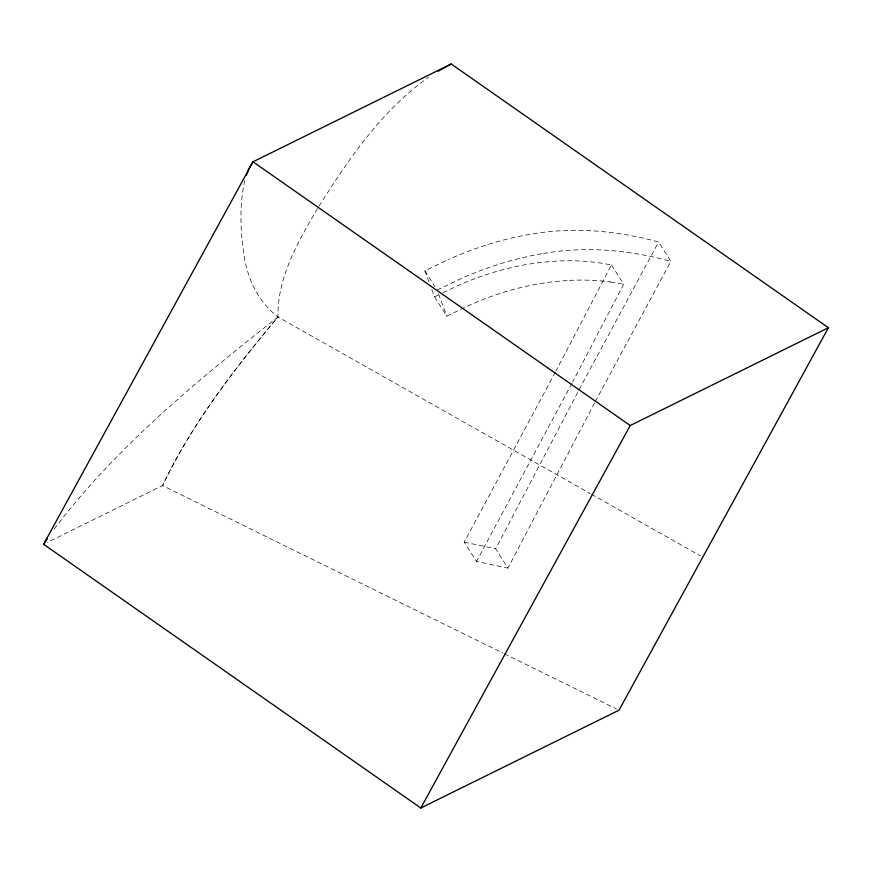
<?xml version="1.0" encoding="UTF-8"?>
<svg xmlns="http://www.w3.org/2000/svg" width="872" height="872" viewBox="0 0 872 872"><rect width="100%" height="100%" fill="white"/><g stroke="black" fill="none" stroke-linecap="round" stroke-linejoin="round"><path stroke-width="0.65" stroke-dasharray="4.36 3.27" d="M244.847 180.46C239.048 205.705 240.443 232.115 244.345 257.534A963.909 236.585 -55 0 0 248.378 273.83C253.708 290.725 263.954 306.072 277.994 316.961L590.355 493.628M443.063 292.73L456.928 286.06A235.56 175.675 -32.4 0 1 542.896 262.21L557.121 261.044A235.56 175.675 -32.4 0 1 598.377 262.701L611.468 264.892L555.889 371.047M611.468 264.892L623.742 284.196L572.566 382.1M594.562 402.984L507.929 568.108L495.656 548.804L582.921 382.481L658.589 242.002C617.191 230.644 573.613 226.655 531.146 234.187A272.445 203.154 -32.4 0 0 448.339 259.584M555.257 372.224L464.231 542.133L476.504 561.437L507.929 568.108M571.934 383.277L476.504 561.437M595.194 401.785L670.862 261.306L658.589 242.002M317.495 208.484C298.202 241.62 277.154 277.351 277.994 316.961C234.165 369.15 192.014 423.814 162.519 485.595L47.241 542.482M318.89 206.228C349.16 158.606 381.751 110.134 428.653 77.336M54.217 528.988C116.63 446.726 197.268 380.443 277.994 316.961C234.165 369.15 192.036 423.825 162.519 485.595L503.046 653.15M429.024 281.961L424.871 270.81L448.317 259.529M437.134 290.114L460.59 278.833A272.435 203.22 -32.4 0 1 543.42 253.49M431.793 289.395L434.561 296.829L439.423 294.485M434.561 296.829L446.835 316.133L455.337 312.034A235.56 175.675 -32.4 0 1 555.17 281.525L569.394 280.359M543.42 253.49C585.886 245.948 629.442 250.035 670.862 261.306M610.662 281.983L623.742 284.196M464.231 542.133L495.656 548.804M504.267 653.749L616.558 709.001M591.532 494.304L700.39 555.867M424.871 270.81L434.975 286.714M438.518 293.831L446.835 316.133M569.503 280.381A235.56 175.675 -32.4 0 1 610.771 282.027"/><path stroke-width="1.31" d="M246.329 175.316L249.294 167.958L253 161.8L451.195 63.994L828.4 327.719L619 710.2L420.805 808.006L43.6 544.281L253 161.8L630.205 425.525L828.4 327.719M420.805 808.006L630.205 425.525M43.6 544.281L47.339 538.776M438.126 71.231L451.195 63.994"/></g></svg>
